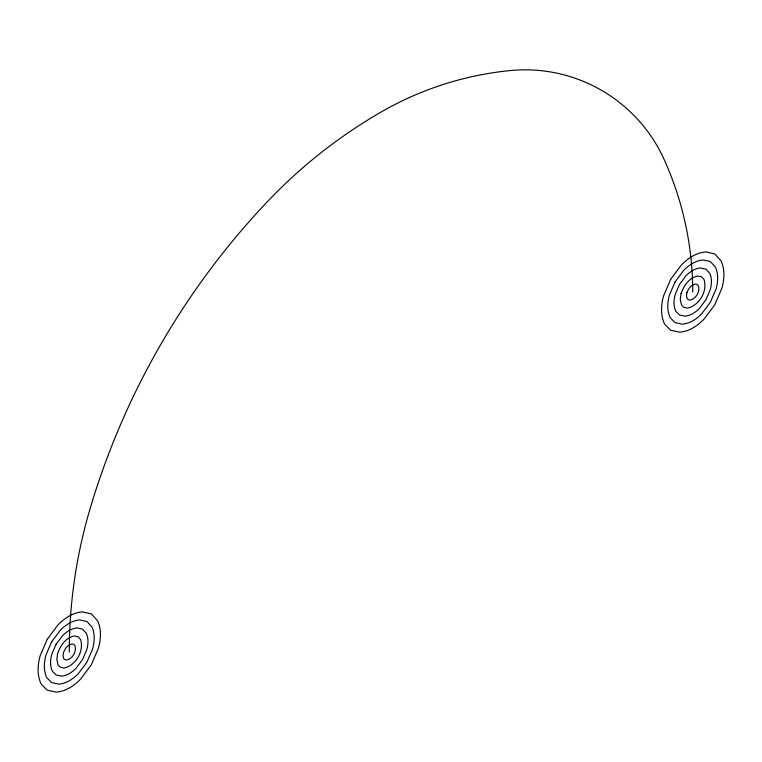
<?xml version="1.0" encoding="UTF-8"?>
<svg xmlns="http://www.w3.org/2000/svg" width="762" height="762" viewBox="0 0 762 762"><rect width="100%" height="100%" fill="white"/><g stroke="black" fill="none" stroke-linecap="round" stroke-linejoin="round"><path stroke-width="1.14" d="M69.275 652.024A503.768 503.768 0 0 1 90.145 508.521A761.057 761.057 0 0 1 267.157 201.92A503.768 503.768 0 0 1 381 112.09A321.659 321.659 0 0 1 510.121 70.571A152.533 152.533 0 0 1 664.131 159.487A321.659 321.659 0 0 1 692.725 292.065M57.636 653.482L56.807 659.216L58.017 664.855L60.455 667.293L64.103 668.083C75.933 665.426 84.211 651.091 80.601 639.518L78.086 636.746L74.438 635.965C65.722 637.499 60.36 645.681 57.636 653.482M63.456 652.748L63.036 655.625L63.646 658.435L64.865 659.654L66.694 660.054C72.609 658.72 76.743 651.558 74.933 645.766L73.685 644.385L71.857 643.995C67.494 644.757 64.818 648.853 63.456 652.748M681.095 293.532L680.256 299.266L681.476 304.895L683.914 307.343L687.562 308.124C699.392 305.467 707.669 291.141 704.05 279.568L701.545 276.797L697.897 276.006C689.172 277.549 683.819 285.721 681.095 293.532M686.914 292.798L686.495 295.666L687.095 298.485L688.315 299.704L690.143 300.095C696.058 298.771 700.192 291.608 698.392 285.817L697.135 284.436L695.306 284.036C690.953 284.807 688.267 288.893 686.914 292.798M47.234 639.299L40.186 655.672A50.378 50.378 0 0 0 38.1 670.017A34.157 34.157 0 0 0 41.138 684.095L47.234 690.201L56.359 692.172A32.166 32.166 0 0 0 69.275 688.019A50.378 50.378 0 0 0 80.658 679.037L91.316 664.75L98.355 648.376A50.378 50.378 0 0 0 100.441 634.022A32.166 32.166 0 0 0 97.584 620.763L91.316 613.839L82.182 611.876A32.166 32.166 0 0 0 69.275 616.029A50.378 50.378 0 0 0 57.893 625.011L47.234 639.299M51.635 641.842L46.006 654.939A40.3 40.3 0 0 0 44.339 666.417A27.327 27.327 0 0 0 46.768 677.685L51.635 682.562L58.941 684.143A25.737 25.737 0 0 0 69.275 680.818A40.3 40.3 0 0 0 78.381 673.627L86.906 662.207L92.545 649.1A40.3 40.3 0 0 0 94.212 637.623A25.737 25.737 0 0 0 91.926 627.012L86.906 621.478L79.6 619.906A25.737 25.737 0 0 0 69.275 623.221A40.3 40.3 0 0 0 60.169 630.412L51.635 641.842M56.045 644.385L51.826 654.206A30.223 30.223 0 0 0 50.568 662.816A20.488 20.488 0 0 0 52.388 671.265L56.045 674.932L61.522 676.113A19.298 19.298 0 0 0 69.275 673.618A30.223 30.223 0 0 0 76.105 668.226L82.496 659.654L86.725 649.834A30.223 30.223 0 0 0 87.973 641.223A19.298 19.298 0 0 0 86.258 633.27L82.496 629.117L77.019 627.936A19.298 19.298 0 0 0 69.275 630.422A30.223 30.223 0 0 0 62.446 635.813L56.045 644.385M670.684 279.34L663.645 295.713A50.378 50.378 0 0 0 661.559 310.067A34.157 34.157 0 0 0 664.588 324.145L670.684 330.251L679.818 332.213A32.166 32.166 0 0 0 692.725 328.06A50.378 50.378 0 0 0 704.107 319.078L714.766 304.8L721.814 288.427A50.378 50.378 0 0 0 723.9 274.072A32.166 32.166 0 0 0 721.043 260.814L714.766 253.889L705.641 251.917A32.166 32.166 0 0 0 692.725 256.07A50.378 50.378 0 0 0 681.342 265.062L670.684 279.34M675.094 281.892L669.455 294.989A40.3 40.3 0 0 0 667.788 306.467A27.327 27.327 0 0 0 670.217 317.735L675.094 322.612L682.4 324.183A25.737 25.737 0 0 0 692.725 320.869A40.3 40.3 0 0 0 701.831 313.677L710.365 302.247L715.994 289.15A40.3 40.3 0 0 0 717.661 277.673A25.737 25.737 0 0 0 715.375 267.062L710.365 261.528L703.059 259.947A25.737 25.737 0 0 0 692.725 263.271A40.3 40.3 0 0 0 683.619 270.462L675.094 281.892M679.504 284.436L675.275 294.256A30.223 30.223 0 0 0 674.027 302.866A20.488 20.488 0 0 0 675.846 311.315L679.504 314.973L684.981 316.154A19.298 19.298 0 0 0 692.725 313.668A30.223 30.223 0 0 0 699.554 308.277L705.955 299.704L710.174 289.884A30.223 30.223 0 0 0 711.432 281.273A19.298 19.298 0 0 0 709.717 273.32L705.955 269.167L700.478 267.976A19.298 19.298 0 0 0 692.725 270.472A30.223 30.223 0 0 0 685.895 275.863L679.504 284.436"/></g></svg>
